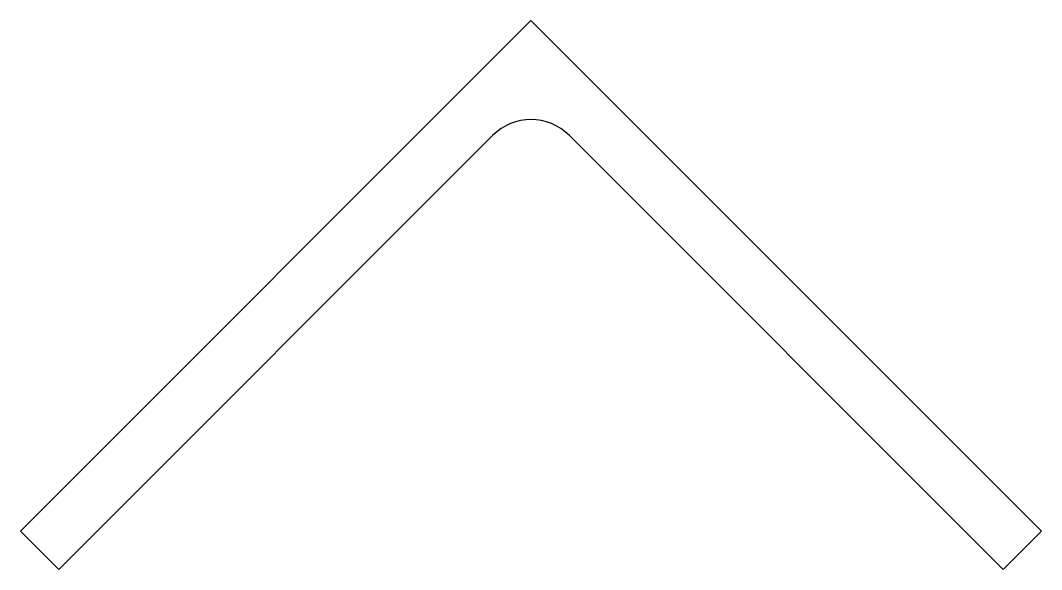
# Model space of a CAD drawing. Header units: inches. Extents: x -44.2 to 45.6, y -0.2 to 48.
import ezdxf

# ---------------------------------------------------------------- set-up
doc = ezdxf.new("R2010")
doc.units = ezdxf.units.IN
doc.header["$MEASUREMENT"] = 0

msp = doc.modelspace()

# ---------------------------------------------------------------- linework, layer by layer
at = {"color": 7}
for p, q in [((-44.195, 3.147), (0.706, 48.048)), ((0.706, 48.048), (45.607, 3.147)), ((-2.67, 37.936), (-40.827, -0.221)), ((42.24, -0.221), (4.083, 37.936)), ((-40.827, -0.221), (-44.195, 3.147)), ((45.607, 3.147), (42.24, -0.221))]:
    msp.add_line(p, q, dxfattribs=at)
msp.add_arc((0.706, 34.56), 4.775, 45, 135, dxfattribs=at)

doc.saveas('drawing.dxf')
